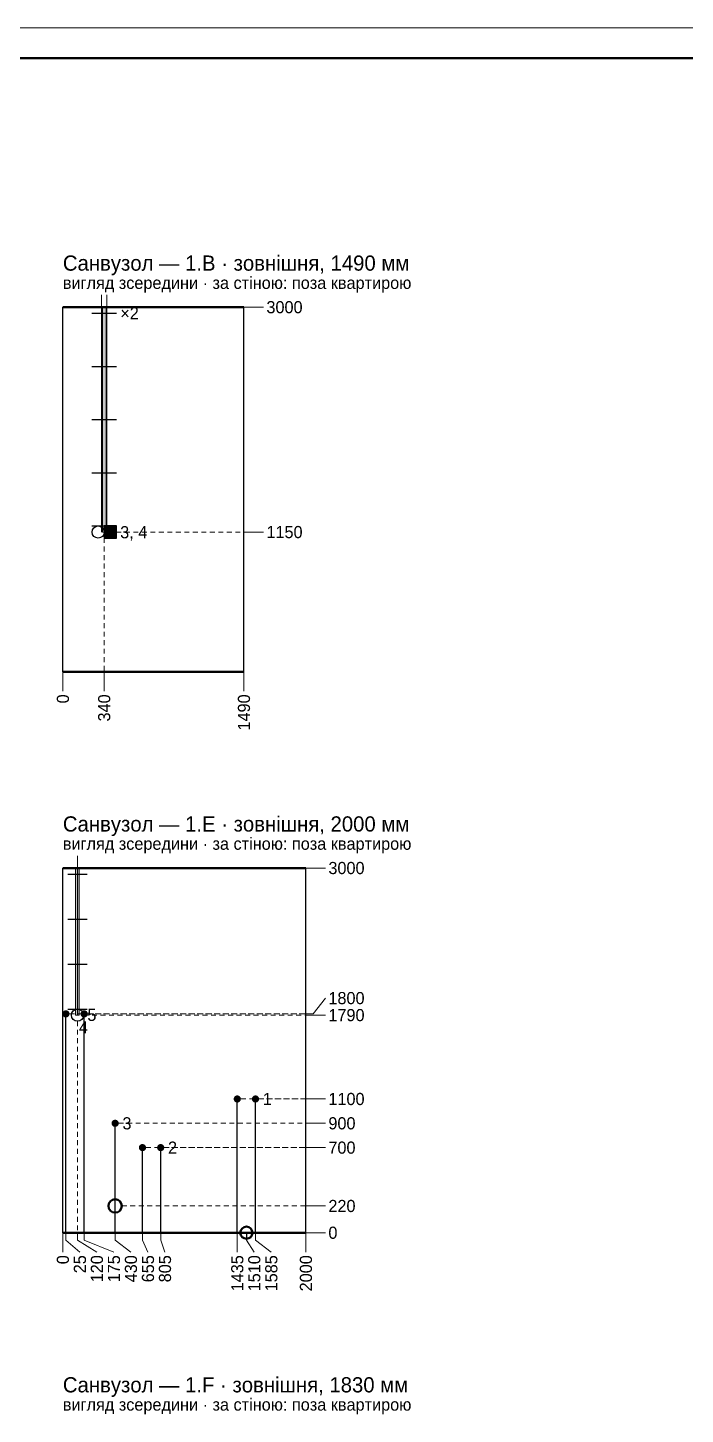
# Paper-space layout '08 Розгортки' of a CAD drawing. Header units: millimetres. Extents: x 0 to 841, y 0 to 594.
# Drawn here: x 211.1 to 319.3, y 365.9 to 594 of the extents above; entities that cross this region are included whole.
import ezdxf
from ezdxf.enums import TextEntityAlignment as Align

# ---------------------------------------------------------------- set-up
doc = ezdxf.new("R2010")
doc.units = ezdxf.units.MM
doc.layers.add('A-SHEET', color=7, linetype='Continuous')
doc.layers.add('E-ELEV', color=7, linetype='Continuous')
doc.styles.add('PLEX_LIGHT', font='IBMPlexSans-Light.ttf')

psp = doc.layouts.new('08 Розгортки')

# ---------------------------------------------------------------- hatches: boundary and pattern name
at = {"layer": 'E-ELEV', "true_color": 0xe4ded3}
h = psp.add_hatch(color=7, dxfattribs=at)
h.dxf.hatch_style = 1
h.paths.add_polyline_path([(223.37, 511.03), (223.97, 511.03), (223.97, 548.03), (223.37, 548.03)])
at = {"layer": 'E-ELEV', "true_color": 0xffffff}
h = psp.add_hatch(color=7, dxfattribs=at)
h.dxf.hatch_style = 1
h.paths.add_polyline_path([(223.67, 510.03), (225.67, 510.03), (225.67, 512.03), (223.67, 512.03)])
at = {"layer": 'E-ELEV', "true_color": 0xe4ded3}
h = psp.add_hatch(color=7, dxfattribs=at)
h.dxf.hatch_style = 1
h.paths.add_polyline_path([(218.97, 431.56), (219.57, 431.56), (219.57, 455.76), (218.97, 455.76)])
at = {"layer": 'E-ELEV', "true_color": 0xd62728}
h = psp.add_hatch(color=7, dxfattribs=at)
h.dxf.hatch_style = 1
edge = h.paths.add_edge_path()
edge.add_arc((217.37, 431.76), 0.6, 0, 360)
at = {"layer": 'E-ELEV', "true_color": 0x1f77b4}
h = psp.add_hatch(color=7, dxfattribs=at)
h.dxf.hatch_style = 1
edge = h.paths.add_edge_path()
edge.add_arc((220.37, 431.76), 0.6, 0, 360)
at = {"layer": 'E-ELEV', "true_color": 0xd62728}
h = psp.add_hatch(color=7, dxfattribs=at)
h.dxf.hatch_style = 1
edge = h.paths.add_edge_path()
edge.add_arc((245.57, 417.76), 0.6, 0, 360)
at = {"layer": 'E-ELEV', "true_color": 0x1f77b4}
h = psp.add_hatch(color=7, dxfattribs=at)
h.dxf.hatch_style = 1
edge = h.paths.add_edge_path()
edge.add_arc((248.57, 417.76), 0.6, 0, 360)
h = psp.add_hatch(color=7, dxfattribs=at)
h.dxf.hatch_style = 1
edge = h.paths.add_edge_path()
edge.add_arc((225.47, 413.76), 0.6, 0, 360)
at = {"layer": 'E-ELEV', "true_color": 0xd62728}
h = psp.add_hatch(color=7, dxfattribs=at)
h.dxf.hatch_style = 1
edge = h.paths.add_edge_path()
edge.add_arc((229.97, 409.76), 0.6, 0, 360)
at = {"layer": 'E-ELEV', "true_color": 0x1f77b4}
h = psp.add_hatch(color=7, dxfattribs=at)
h.dxf.hatch_style = 1
edge = h.paths.add_edge_path()
edge.add_arc((232.97, 409.76), 0.6, 0, 360)

# ---------------------------------------------------------------- linework, layer by layer
at = {"layer": 'A-SHEET', "lineweight": 18}
psp.add_line((841, 594), (0, 594), dxfattribs=at)
at = {"layer": 'A-SHEET', "lineweight": 50}
psp.add_line((836, 589), (20, 589), dxfattribs=at)
at = {"layer": 'E-ELEV', "lineweight": 15, "true_color": 0x3f6fb5}
psp.add_line((223.22, 511.03), (223.22, 550.03), dxfattribs=at)
at = {"layer": 'E-ELEV', "lineweight": 15, "true_color": 0xf28e2b}
for p, q in [((224.12, 511.03), (224.12, 550.03)), ((219.27, 431.56), (219.27, 457.76))]:
    psp.add_line(p, q, dxfattribs=at)
at = {"layer": 'E-ELEV', "lineweight": 50, "true_color": 0x29251f}
for p, q in [((216.87, 548.03), (246.67, 548.03)), ((216.87, 488.03), (246.67, 488.03)), ((216.87, 455.76), (256.87, 455.76)), ((216.87, 395.76), (256.87, 395.76))]:
    psp.add_line(p, q, dxfattribs=at)
at = {"layer": 'E-ELEV', "lineweight": 25, "true_color": 0x29251f}
for p, q in [((216.87, 488.03), (216.87, 548.03)), ((246.67, 488.03), (246.67, 548.03)), ((216.87, 395.76), (216.87, 455.76)), ((256.87, 395.76), (256.87, 455.76))]:
    psp.add_line(p, q, dxfattribs=at)
at = {"layer": 'E-ELEV', "lineweight": 13, "true_color": 0x29251f}
for p, q in [((246.67, 548.03), (247.87, 548.03)), ((247.87, 548.03), (249.87, 548.03)), ((246.67, 511.03), (247.87, 511.03)), ((247.87, 511.03), (249.87, 511.03)), ((216.87, 488.03), (216.87, 486.83)), ((216.87, 486.83), (216.87, 484.83)), ((223.67, 488.03), (223.67, 486.83)), ((223.67, 486.83), (223.67, 484.83)), ((246.67, 488.03), (246.67, 486.83)), ((246.67, 486.83), (246.67, 484.83)), ((256.87, 455.76), (258.07, 455.76)), ((258.07, 455.76), (260.07, 455.76)), ((258.07, 431.76), (260.07, 434.36)), ((256.87, 431.76), (258.07, 431.76)), ((256.87, 431.56), (258.07, 431.56)), ((258.07, 431.56), (260.07, 431.56)), ((256.87, 417.76), (258.07, 417.76)), ((258.07, 417.76), (260.07, 417.76)), ((256.87, 413.76), (258.07, 413.76)), ((258.07, 413.76), (260.07, 413.76)), ((256.87, 409.76), (258.07, 409.76)), ((258.07, 409.76), (260.07, 409.76)), ((256.87, 400.16), (258.07, 400.16)), ((258.07, 400.16), (260.07, 400.16)), ((216.87, 395.76), (216.87, 394.56)), ((217.37, 395.76), (217.37, 394.56)), ((219.27, 395.76), (219.27, 394.56)), ((220.37, 395.76), (220.37, 394.56)), ((225.47, 395.76), (225.47, 394.56)), ((229.97, 395.76), (229.97, 394.56)), ((232.97, 395.76), (232.97, 394.56)), ((245.57, 395.76), (245.57, 394.56)), ((247.07, 395.76), (247.07, 394.56)), ((248.57, 395.76), (248.57, 394.56)), ((256.87, 395.76), (256.87, 394.56)), ((256.87, 395.76), (258.07, 395.76)), ((258.07, 395.76), (260.07, 395.76)), ((216.87, 394.56), (216.87, 392.56)), ((217.37, 394.56), (219.67, 392.56)), ((219.27, 394.56), (222.47, 392.56)), ((220.37, 394.56), (225.27, 392.56)), ((225.47, 394.56), (228.07, 392.56)), ((229.97, 394.56), (230.87, 392.56)), ((232.97, 394.56), (233.67, 392.56)), ((245.57, 394.56), (245.57, 392.56)), ((247.07, 394.56), (248.37, 392.56)), ((248.57, 394.56), (251.17, 392.56)), ((256.87, 394.56), (256.87, 392.56))]:
    psp.add_line(p, q, dxfattribs=at)
at = {"layer": 'E-ELEV', "lineweight": 25, "true_color": 0x29251f, "transparency": 33554559}
for p, q in [((221.62, 547.03), (225.72, 547.03)), ((221.62, 538.28), (225.72, 538.28)), ((221.62, 529.53), (225.72, 529.53)), ((221.62, 520.78), (225.72, 520.78)), ((221.62, 512.03), (225.72, 512.03)), ((217.67, 454.76), (220.87, 454.76)), ((217.67, 447.36), (220.87, 447.36)), ((217.67, 439.96), (220.87, 439.96)), ((217.67, 432.56), (220.87, 432.56))]:
    psp.add_line(p, q, dxfattribs=at)
at = {"layer": 'E-ELEV', "lineweight": 13, "true_color": 0x9a9288}
for p, q in [((225.67, 511.03), (226.47, 511.03)), ((225.67, 511.03), (226.47, 511.03)), ((227.07, 511.03), (227.87, 511.03)), ((227.07, 511.03), (227.87, 511.03)), ((228.47, 511.03), (229.27, 511.03)), ((228.47, 511.03), (229.27, 511.03)), ((229.87, 511.03), (230.67, 511.03)), ((229.87, 511.03), (230.67, 511.03)), ((231.27, 511.03), (232.07, 511.03)), ((231.27, 511.03), (232.07, 511.03)), ((232.67, 511.03), (233.47, 511.03)), ((232.67, 511.03), (233.47, 511.03)), ((234.07, 511.03), (234.87, 511.03)), ((234.07, 511.03), (234.87, 511.03)), ((235.47, 511.03), (236.27, 511.03)), ((235.47, 511.03), (236.27, 511.03)), ((236.87, 511.03), (237.67, 511.03)), ((236.87, 511.03), (237.67, 511.03)), ((238.27, 511.03), (239.07, 511.03)), ((238.27, 511.03), (239.07, 511.03)), ((239.67, 511.03), (240.47, 511.03)), ((239.67, 511.03), (240.47, 511.03)), ((241.07, 511.03), (241.87, 511.03)), ((241.07, 511.03), (241.87, 511.03)), ((242.47, 511.03), (243.27, 511.03)), ((242.47, 511.03), (243.27, 511.03)), ((243.87, 511.03), (244.67, 511.03)), ((243.87, 511.03), (244.67, 511.03)), ((245.27, 511.03), (246.07, 511.03)), ((245.27, 511.03), (246.07, 511.03)), ((246.67, 511.03), (246.67, 511.03)), ((246.67, 511.03), (246.67, 511.03)), ((223.67, 510.03), (223.67, 509.23)), ((223.67, 510.03), (223.67, 509.23)), ((223.67, 508.63), (223.67, 507.83)), ((223.67, 508.63), (223.67, 507.83)), ((223.67, 507.23), (223.67, 506.43)), ((223.67, 507.23), (223.67, 506.43)), ((223.67, 505.83), (223.67, 505.03)), ((223.67, 505.83), (223.67, 505.03)), ((223.67, 504.43), (223.67, 503.63)), ((223.67, 504.43), (223.67, 503.63)), ((223.67, 503.03), (223.67, 502.23)), ((223.67, 503.03), (223.67, 502.23)), ((223.67, 501.63), (223.67, 500.83)), ((223.67, 501.63), (223.67, 500.83)), ((223.67, 500.23), (223.67, 499.43)), ((223.67, 500.23), (223.67, 499.43)), ((223.67, 498.83), (223.67, 498.03)), ((223.67, 498.83), (223.67, 498.03)), ((223.67, 497.43), (223.67, 496.63)), ((223.67, 497.43), (223.67, 496.63)), ((223.67, 496.03), (223.67, 495.23)), ((223.67, 496.03), (223.67, 495.23)), ((223.67, 494.63), (223.67, 493.83)), ((223.67, 494.63), (223.67, 493.83)), ((223.67, 493.23), (223.67, 492.43)), ((223.67, 493.23), (223.67, 492.43)), ((223.67, 491.83), (223.67, 491.03)), ((223.67, 491.83), (223.67, 491.03)), ((223.67, 490.43), (223.67, 489.63)), ((223.67, 490.43), (223.67, 489.63)), ((223.67, 489.03), (223.67, 488.23)), ((223.67, 489.03), (223.67, 488.23)), ((217.97, 431.76), (218.77, 431.76)), ((219.37, 431.76), (220.17, 431.76)), ((220.27, 431.56), (221.07, 431.56)), ((220.77, 431.76), (221.57, 431.76)), ((220.97, 431.76), (221.77, 431.76)), ((221.67, 431.56), (222.47, 431.56)), ((222.17, 431.76), (222.97, 431.76)), ((222.37, 431.76), (223.17, 431.76)), ((223.07, 431.56), (223.87, 431.56)), ((223.57, 431.76), (224.37, 431.76)), ((223.77, 431.76), (224.57, 431.76)), ((224.47, 431.56), (225.27, 431.56)), ((224.97, 431.76), (225.77, 431.76)), ((225.17, 431.76), (225.97, 431.76)), ((225.87, 431.56), (226.67, 431.56)), ((226.37, 431.76), (227.17, 431.76)), ((226.57, 431.76), (227.37, 431.76)), ((227.27, 431.56), (228.07, 431.56)), ((227.77, 431.76), (228.57, 431.76)), ((227.97, 431.76), (228.77, 431.76)), ((228.67, 431.56), (229.47, 431.56)), ((229.17, 431.76), (229.97, 431.76)), ((229.37, 431.76), (230.17, 431.76)), ((230.07, 431.56), (230.87, 431.56)), ((230.57, 431.76), (231.37, 431.76)), ((230.77, 431.76), (231.57, 431.76)), ((231.47, 431.56), (232.27, 431.56)), ((231.97, 431.76), (232.77, 431.76)), ((232.17, 431.76), (232.97, 431.76)), ((232.87, 431.56), (233.67, 431.56)), ((233.37, 431.76), (234.17, 431.76)), ((233.57, 431.76), (234.37, 431.76)), ((234.27, 431.56), (235.07, 431.56)), ((234.77, 431.76), (235.57, 431.76)), ((234.97, 431.76), (235.77, 431.76)), ((235.67, 431.56), (236.47, 431.56)), ((236.17, 431.76), (236.97, 431.76)), ((236.37, 431.76), (237.17, 431.76)), ((237.07, 431.56), (237.87, 431.56)), ((237.57, 431.76), (238.37, 431.76)), ((237.77, 431.76), (238.57, 431.76)), ((238.47, 431.56), (239.27, 431.56)), ((238.97, 431.76), (239.77, 431.76)), ((239.17, 431.76), (239.97, 431.76)), ((239.87, 431.56), (240.67, 431.56)), ((240.37, 431.76), (241.17, 431.76)), ((240.57, 431.76), (241.37, 431.76)), ((241.27, 431.56), (242.07, 431.56)), ((241.77, 431.76), (242.57, 431.76)), ((241.97, 431.76), (242.77, 431.76)), ((242.67, 431.56), (243.47, 431.56)), ((243.17, 431.76), (243.97, 431.76)), ((243.37, 431.76), (244.17, 431.76)), ((244.07, 431.56), (244.87, 431.56)), ((244.57, 431.76), (245.37, 431.76)), ((244.77, 431.76), (245.57, 431.76)), ((245.47, 431.56), (246.27, 431.56)), ((245.97, 431.76), (246.77, 431.76)), ((246.17, 431.76), (246.97, 431.76)), ((246.87, 431.56), (247.67, 431.56)), ((247.37, 431.76), (248.17, 431.76)), ((247.57, 431.76), (248.37, 431.76)), ((248.27, 431.56), (249.07, 431.56)), ((248.77, 431.76), (249.57, 431.76)), ((248.97, 431.76), (249.77, 431.76)), ((249.67, 431.56), (250.47, 431.56)), ((250.17, 431.76), (250.97, 431.76)), ((250.37, 431.76), (251.17, 431.76)), ((251.07, 431.56), (251.87, 431.56)), ((251.57, 431.76), (252.37, 431.76)), ((251.77, 431.76), (252.57, 431.76)), ((252.47, 431.56), (253.27, 431.56)), ((252.97, 431.76), (253.77, 431.76)), ((253.17, 431.76), (253.97, 431.76)), ((253.87, 431.56), (254.67, 431.56)), ((254.37, 431.76), (255.17, 431.76)), ((254.57, 431.76), (255.37, 431.76)), ((255.27, 431.56), (256.07, 431.56)), ((255.77, 431.76), (256.57, 431.76)), ((255.97, 431.76), (256.77, 431.76)), ((256.67, 431.56), (256.87, 431.56)), ((219.27, 430.56), (219.27, 429.76)), ((219.27, 429.16), (219.27, 428.36)), ((219.27, 427.76), (219.27, 426.96)), ((219.27, 426.36), (219.27, 425.56)), ((219.27, 424.96), (219.27, 424.16)), ((219.27, 423.56), (219.27, 422.76)), ((219.27, 422.16), (219.27, 421.36)), ((219.27, 420.76), (219.27, 419.96)), ((219.27, 419.36), (219.27, 418.56)), ((219.27, 417.96), (219.27, 417.16)), ((246.17, 417.76), (246.97, 417.76)), ((247.57, 417.76), (248.37, 417.76)), ((248.97, 417.76), (249.77, 417.76)), ((249.17, 417.76), (249.97, 417.76)), ((250.37, 417.76), (251.17, 417.76)), ((250.57, 417.76), (251.37, 417.76)), ((251.77, 417.76), (252.57, 417.76)), ((251.97, 417.76), (252.77, 417.76)), ((253.17, 417.76), (253.97, 417.76)), ((253.37, 417.76), (254.17, 417.76)), ((254.57, 417.76), (255.37, 417.76)), ((254.77, 417.76), (255.57, 417.76)), ((255.97, 417.76), (256.77, 417.76)), ((256.17, 417.76), (256.87, 417.76)), ((219.27, 416.56), (219.27, 415.76)), ((219.27, 415.16), (219.27, 414.36)), ((219.27, 413.76), (219.27, 412.96)), ((226.07, 413.76), (226.87, 413.76)), ((227.47, 413.76), (228.27, 413.76)), ((228.87, 413.76), (229.67, 413.76)), ((230.27, 413.76), (231.07, 413.76)), ((231.67, 413.76), (232.47, 413.76)), ((233.07, 413.76), (233.87, 413.76)), ((234.47, 413.76), (235.27, 413.76)), ((235.87, 413.76), (236.67, 413.76)), ((237.27, 413.76), (238.07, 413.76)), ((238.67, 413.76), (239.47, 413.76)), ((240.07, 413.76), (240.87, 413.76)), ((241.47, 413.76), (242.27, 413.76)), ((242.87, 413.76), (243.67, 413.76)), ((244.27, 413.76), (245.07, 413.76)), ((245.67, 413.76), (246.47, 413.76)), ((247.07, 413.76), (247.87, 413.76)), ((248.47, 413.76), (249.27, 413.76)), ((249.87, 413.76), (250.67, 413.76)), ((251.27, 413.76), (252.07, 413.76)), ((252.67, 413.76), (253.47, 413.76)), ((254.07, 413.76), (254.87, 413.76)), ((255.47, 413.76), (256.27, 413.76)), ((256.87, 413.76), (256.87, 413.76)), ((219.27, 412.36), (219.27, 411.56)), ((219.27, 410.96), (219.27, 410.16)), ((219.27, 409.56), (219.27, 408.76)), ((230.57, 409.76), (231.37, 409.76)), ((231.97, 409.76), (232.77, 409.76)), ((233.37, 409.76), (234.17, 409.76)), ((233.57, 409.76), (234.37, 409.76)), ((234.77, 409.76), (235.57, 409.76)), ((234.97, 409.76), (235.77, 409.76)), ((236.17, 409.76), (236.97, 409.76)), ((236.37, 409.76), (237.17, 409.76)), ((237.57, 409.76), (238.37, 409.76)), ((237.77, 409.76), (238.57, 409.76)), ((238.97, 409.76), (239.77, 409.76)), ((239.17, 409.76), (239.97, 409.76)), ((240.37, 409.76), (241.17, 409.76)), ((240.57, 409.76), (241.37, 409.76)), ((241.77, 409.76), (242.57, 409.76)), ((241.97, 409.76), (242.77, 409.76)), ((243.17, 409.76), (243.97, 409.76)), ((243.37, 409.76), (244.17, 409.76)), ((244.57, 409.76), (245.37, 409.76)), ((244.77, 409.76), (245.57, 409.76)), ((245.97, 409.76), (246.77, 409.76)), ((246.17, 409.76), (246.97, 409.76)), ((247.37, 409.76), (248.17, 409.76)), ((247.57, 409.76), (248.37, 409.76)), ((248.77, 409.76), (249.57, 409.76)), ((248.97, 409.76), (249.77, 409.76)), ((250.17, 409.76), (250.97, 409.76)), ((250.37, 409.76), (251.17, 409.76)), ((251.57, 409.76), (252.37, 409.76)), ((251.77, 409.76), (252.57, 409.76)), ((252.97, 409.76), (253.77, 409.76)), ((253.17, 409.76), (253.97, 409.76)), ((254.37, 409.76), (255.17, 409.76)), ((254.57, 409.76), (255.37, 409.76)), ((255.77, 409.76), (256.57, 409.76)), ((255.97, 409.76), (256.77, 409.76)), ((219.27, 408.16), (219.27, 407.36)), ((219.27, 406.76), (219.27, 405.96)), ((219.27, 405.36), (219.27, 404.56)), ((219.27, 403.96), (219.27, 403.16)), ((219.27, 402.56), (219.27, 401.76)), ((219.27, 401.16), (219.27, 400.36)), ((219.27, 399.76), (219.27, 398.96)), ((226.57, 400.16), (227.37, 400.16)), ((227.97, 400.16), (228.77, 400.16)), ((229.37, 400.16), (230.17, 400.16)), ((230.77, 400.16), (231.57, 400.16)), ((232.17, 400.16), (232.97, 400.16)), ((233.57, 400.16), (234.37, 400.16)), ((234.97, 400.16), (235.77, 400.16)), ((236.37, 400.16), (237.17, 400.16)), ((237.77, 400.16), (238.57, 400.16)), ((239.17, 400.16), (239.97, 400.16)), ((240.57, 400.16), (241.37, 400.16)), ((241.97, 400.16), (242.77, 400.16)), ((243.37, 400.16), (244.17, 400.16)), ((244.77, 400.16), (245.57, 400.16)), ((246.17, 400.16), (246.97, 400.16)), ((247.57, 400.16), (248.37, 400.16)), ((248.97, 400.16), (249.77, 400.16)), ((250.37, 400.16), (251.17, 400.16)), ((251.77, 400.16), (252.57, 400.16)), ((253.17, 400.16), (253.97, 400.16)), ((254.57, 400.16), (255.37, 400.16)), ((255.97, 400.16), (256.77, 400.16)), ((219.27, 398.36), (219.27, 397.56)), ((219.27, 396.96), (219.27, 396.16)), ((248.07, 395.76), (248.87, 395.76)), ((249.47, 395.76), (250.27, 395.76)), ((250.87, 395.76), (251.67, 395.76)), ((252.27, 395.76), (253.07, 395.76)), ((253.67, 395.76), (254.47, 395.76)), ((255.07, 395.76), (255.87, 395.76)), ((256.47, 395.76), (256.87, 395.76))]:
    psp.add_line(p, q, dxfattribs=at)
at = {"layer": 'E-ELEV', "lineweight": 25, "true_color": 0xd62728}
for p, q in [((217.37, 395.76), (217.37, 431.16)), ((245.57, 395.76), (245.57, 417.16)), ((229.97, 395.76), (229.97, 409.16))]:
    psp.add_line(p, q, dxfattribs=at)
at = {"layer": 'E-ELEV', "lineweight": 25, "true_color": 0x1f77b4}
for p, q in [((220.37, 395.76), (220.37, 431.16)), ((248.57, 395.76), (248.57, 417.16)), ((225.47, 395.76), (225.47, 413.16)), ((232.97, 395.76), (232.97, 409.16))]:
    psp.add_line(p, q, dxfattribs=at)
at = {"layer": 'E-ELEV', "lineweight": 25, "true_color": 0x8c564b}
for p, q in [((225.47, 395.76), (225.47, 399.06)), ((247.07, 395.76), (247.07, 394.76))]:
    psp.add_line(p, q, dxfattribs=at)
at = {"layer": 'E-ELEV', "lineweight": 13, "true_color": 0x9a9288}
for points in [[(223.37, 511.03), (223.97, 511.03), (223.97, 548.03), (223.37, 548.03)], [(218.97, 431.56), (219.57, 431.56), (219.57, 455.76), (218.97, 455.76)]]:
    psp.add_lwpolyline(points, close=True, dxfattribs=at)
at = {"layer": 'E-ELEV', "lineweight": 25, "true_color": 0x29251f}
psp.add_lwpolyline([(223.67, 510.03), (225.67, 510.03), (225.67, 512.03), (223.67, 512.03)], close=True, dxfattribs=at)
for centre in [(222.67, 511.03), (219.27, 431.56)]:
    psp.add_circle(centre, 1, dxfattribs=at)
at = {"layer": 'E-ELEV', "lineweight": 50, "true_color": 0x8c564b}
for centre, radius in [((225.47, 400.16), 1.1), ((247.07, 395.76), 1)]:
    psp.add_circle(centre, radius, dxfattribs=at)

# ---------------------------------------------------------------- texts
at = {"layer": 'E-ELEV', "true_color": 0x29251f, "style": 'PLEX_LIGHT'}
for s, height, p in [('Санвузол — 1.B · зовнішня, 1490 мм', 2.5, (216.87, 555.28)), ('вигляд зсередини · за стіною: поза квартирою', 2, (216.87, 552.03)), ('×2', 2, (226.32, 547.03)), ('3000', 2, (250.37, 548.03)), ('3, 4', 2, (226.3, 511)), ('1150', 2, (250.37, 511.03)), ('Санвузол — 1.E · зовнішня, 2000 мм', 2.5, (216.87, 463.01)), ('вигляд зсередини · за стіною: поза квартирою', 2, (216.87, 459.76)), ('3000', 2, (260.57, 455.76)), ('1800', 2, (260.57, 434.36)), ('5', 2, (220.9, 431.6)), ('1790', 2, (260.57, 431.56)), ('1100', 2, (260.57, 417.76)), ('900', 2, (260.57, 413.76)), ('700', 2, (260.57, 409.76)), ('220', 2, (260.57, 400.16)), ('0', 2, (260.57, 395.76)), ('Санвузол — 1.F · зовнішня, 1830 мм', 2.5, (216.87, 370.74)), ('вигляд зсередини · за стіною: поза квартирою', 2, (216.87, 367.49))]:
    psp.add_text(s, height=height, dxfattribs=at).set_placement(p, align=Align.MIDDLE_LEFT)
for s, p in [('0', (216.87, 484.33)), ('340', (223.67, 484.33)), ('1490', (246.67, 484.33)), ('0', (216.87, 392.06)), ('25', (219.67, 392.06)), ('120', (222.47, 392.06)), ('175', (225.27, 392.06)), ('430', (228.07, 392.06)), ('655', (230.87, 392.06)), ('805', (233.67, 392.06)), ('1435', (245.57, 392.06)), ('1510', (248.37, 392.06)), ('1585', (251.17, 392.06)), ('2000', (256.87, 392.06))]:
    psp.add_text(s, height=2, rotation=90, dxfattribs=at).set_placement(p, align=Align.MIDDLE_RIGHT)
at = {"layer": 'E-ELEV', "true_color": 0x8c564b, "style": 'PLEX_LIGHT'}
for s, p in [('4', (219.51, 429.56)), ('1', (249.77, 417.76)), ('3', (226.67, 413.76)), ('2', (234.17, 409.76))]:
    psp.add_text(s, height=2, dxfattribs=at).set_placement(p, align=Align.MIDDLE_LEFT)

doc.saveas('drawing.dxf')
